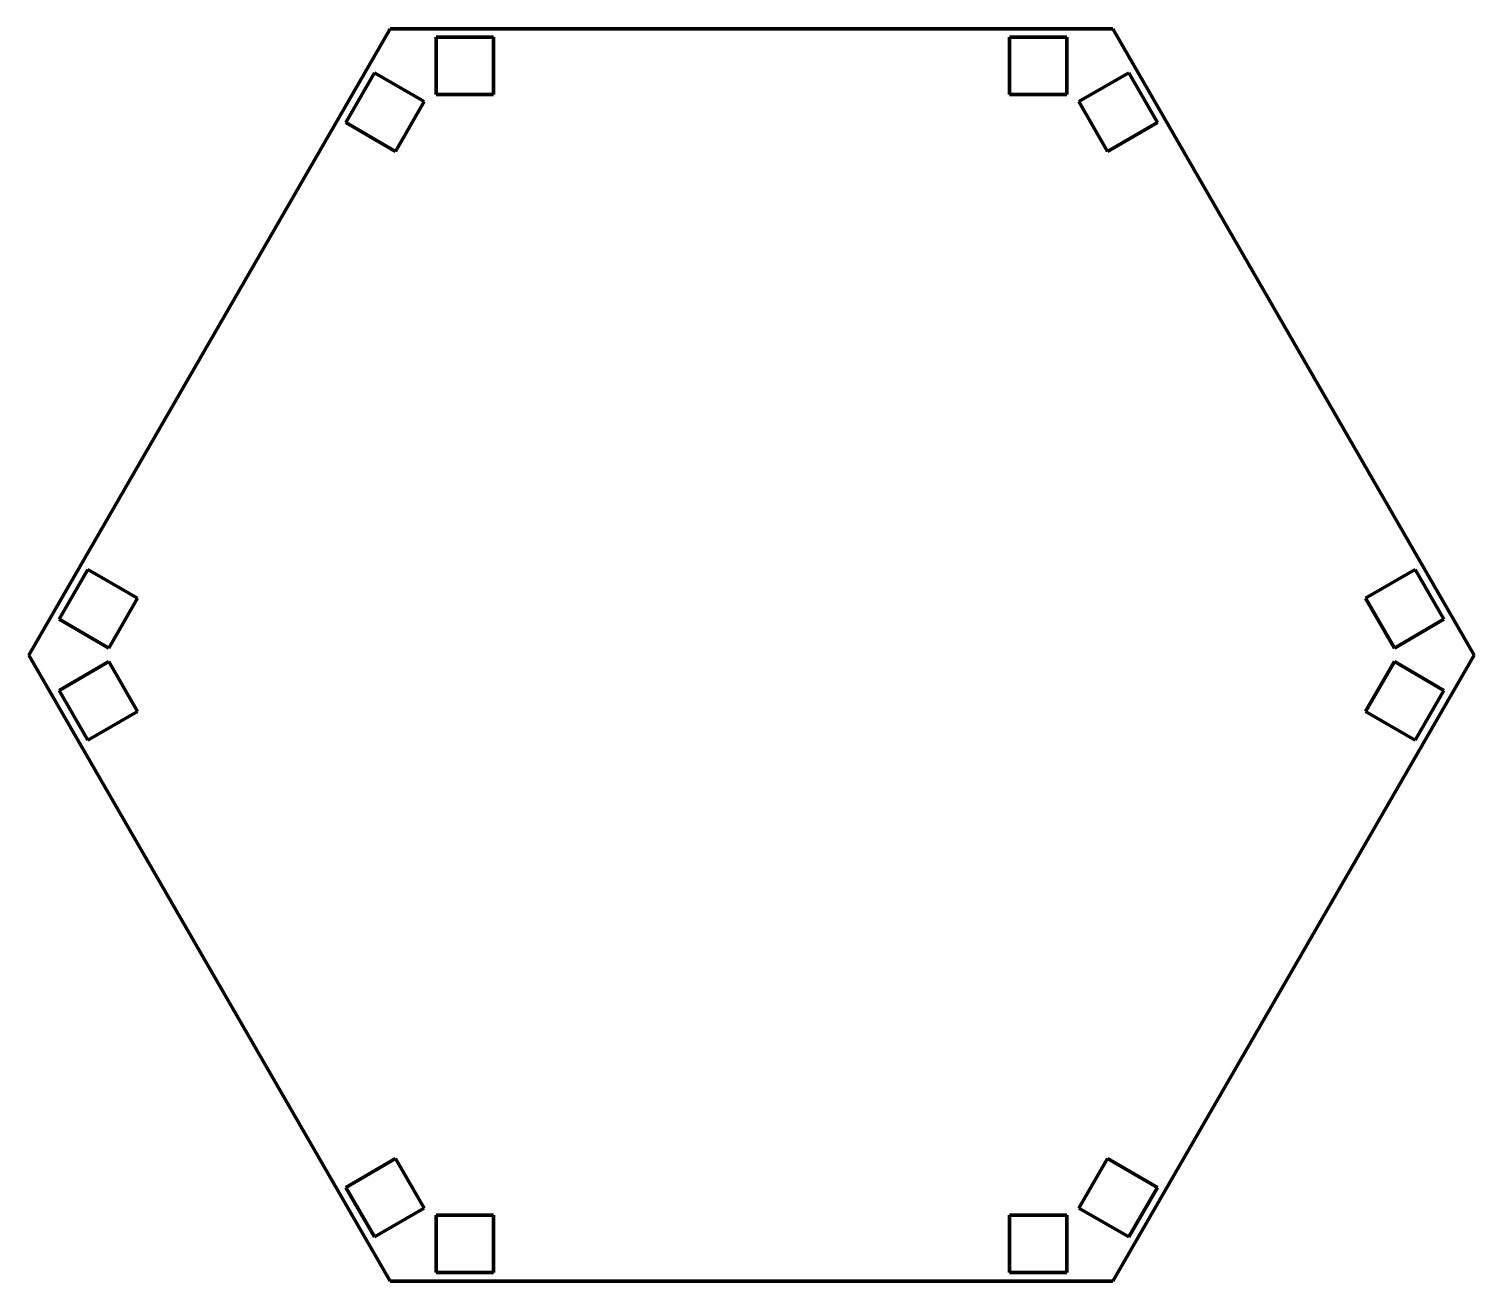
# Model space of a CAD drawing. Header units: millimetres. Extents: x 82 to 962, y -808 to -46.
import ezdxf

# ---------------------------------------------------------------- set-up
doc = ezdxf.new("R2010")
doc.units = ezdxf.units.MM
doc.header["$MEASUREMENT"] = 0
doc.layers.add('Calque 1', color=7, linetype='Continuous', lineweight=0)
doc.layers.add('Calque 2', color=7, linetype='Continuous', lineweight=0)

msp = doc.modelspace()

# ---------------------------------------------------------------- linework, layer by layer
at = {"layer": 'Calque 1', "color": 7, "lineweight": 100}
for p, q in [((301.92, -46.16), (81.96, -427.33)), ((742.01, -46.16), (301.92, -46.16)), ((961.96, -427.33), (742.01, -46.16)), ((81.96, -427.33), (301.92, -808.33)), ((742.01, -808.33), (961.96, -427.33)), ((301.92, -808.33), (742.01, -808.33))]:
    msp.add_line(p, q, dxfattribs=at)
at = {"layer": 'Calque 2', "color": 12, "lineweight": 100}
for points in [[(364.89, -51.19), (364.89, -51.19), (329.96, -51.19), (329.96, -51.19)], [(329.96, -51.19), (329.96, -51.19), (329.96, -86.11), (329.96, -86.11)], [(364.89, -86.11), (364.89, -86.11), (364.89, -51.19), (364.89, -51.19)], [(679.04, -51.19), (679.04, -51.19), (679.04, -86.11), (679.04, -86.11)], [(713.96, -51.19), (713.96, -51.19), (679.04, -51.19), (679.04, -51.19)], [(713.96, -86.11), (713.96, -86.11), (713.96, -51.19), (713.96, -51.19)], [(292.39, -72.88), (292.39, -72.88), (274.93, -103.04), (274.93, -103.04)], [(322.73, -90.34), (322.73, -90.34), (292.39, -72.88), (292.39, -72.88)], [(751.71, -72.88), (751.71, -72.88), (721.37, -90.34), (721.37, -90.34)], [(769.17, -103.04), (769.17, -103.04), (751.71, -72.88), (751.71, -72.88)], [(329.96, -86.11), (329.96, -86.11), (364.89, -86.11), (364.89, -86.11)], [(679.04, -86.11), (679.04, -86.11), (713.96, -86.11), (713.96, -86.11)], [(305.09, -120.68), (305.09, -120.68), (322.73, -90.34), (322.73, -90.34)], [(721.37, -90.34), (721.37, -90.34), (738.83, -120.68), (738.83, -120.68)], [(274.93, -103.04), (274.93, -103.04), (305.09, -120.68), (305.09, -120.68)], [(738.83, -120.68), (738.83, -120.68), (769.17, -103.04), (769.17, -103.04)], [(117.77, -375.21), (117.77, -375.21), (100.31, -405.37), (100.31, -405.37)], [(148.11, -392.67), (148.11, -392.67), (117.77, -375.21), (117.77, -375.21)], [(926.15, -375.21), (926.15, -375.21), (895.82, -392.67), (895.82, -392.67)], [(943.62, -405.37), (943.62, -405.37), (926.15, -375.21), (926.15, -375.21)], [(130.64, -423.01), (130.64, -423.01), (148.11, -392.67), (148.11, -392.67)], [(895.82, -392.67), (895.82, -392.67), (913.45, -423.01), (913.45, -423.01)], [(100.31, -405.37), (100.31, -405.37), (130.64, -423.01), (130.64, -423.01)], [(913.45, -423.01), (913.45, -423.01), (943.62, -405.37), (943.62, -405.37)], [(130.64, -431.3), (130.64, -431.3), (100.31, -448.94), (100.31, -448.94)], [(148.11, -461.64), (148.11, -461.64), (130.64, -431.3), (130.64, -431.3)], [(913.45, -431.3), (913.45, -431.3), (895.82, -461.64), (895.82, -461.64)], [(943.62, -448.94), (943.62, -448.94), (913.45, -431.3), (913.45, -431.3)], [(100.31, -448.94), (100.31, -448.94), (117.77, -479.1), (117.77, -479.1)], [(926.15, -479.1), (926.15, -479.1), (943.62, -448.94), (943.62, -448.94)], [(117.77, -479.1), (117.77, -479.1), (148.11, -461.64), (148.11, -461.64)], [(895.82, -461.64), (895.82, -461.64), (926.15, -479.1), (926.15, -479.1)], [(305.09, -733.63), (305.09, -733.63), (274.93, -751.27), (274.93, -751.27)], [(322.73, -763.97), (322.73, -763.97), (305.09, -733.63), (305.09, -733.63)], [(738.83, -733.63), (738.83, -733.63), (721.37, -763.97), (721.37, -763.97)], [(769.17, -751.27), (769.17, -751.27), (738.83, -733.63), (738.83, -733.63)], [(274.93, -751.27), (274.93, -751.27), (292.39, -781.43), (292.39, -781.43)], [(751.71, -781.43), (751.71, -781.43), (769.17, -751.27), (769.17, -751.27)], [(292.39, -781.43), (292.39, -781.43), (322.73, -763.97), (322.73, -763.97)], [(721.37, -763.97), (721.37, -763.97), (751.71, -781.43), (751.71, -781.43)], [(364.89, -768.2), (364.89, -768.2), (329.96, -768.2), (329.96, -768.2)], [(329.96, -768.2), (329.96, -768.2), (329.96, -803.13), (329.96, -803.13)], [(364.89, -803.13), (364.89, -803.13), (364.89, -768.2), (364.89, -768.2)], [(679.04, -768.2), (679.04, -768.2), (679.04, -803.13), (679.04, -803.13)], [(713.96, -768.2), (713.96, -768.2), (679.04, -768.2), (679.04, -768.2)], [(713.96, -803.13), (713.96, -803.13), (713.96, -768.2), (713.96, -768.2)], [(329.96, -803.13), (329.96, -803.13), (364.89, -803.13), (364.89, -803.13)], [(679.04, -803.13), (679.04, -803.13), (713.96, -803.13), (713.96, -803.13)]]:
    msp.add_open_spline(points, degree=3, dxfattribs=at)

doc.saveas('drawing.dxf')
